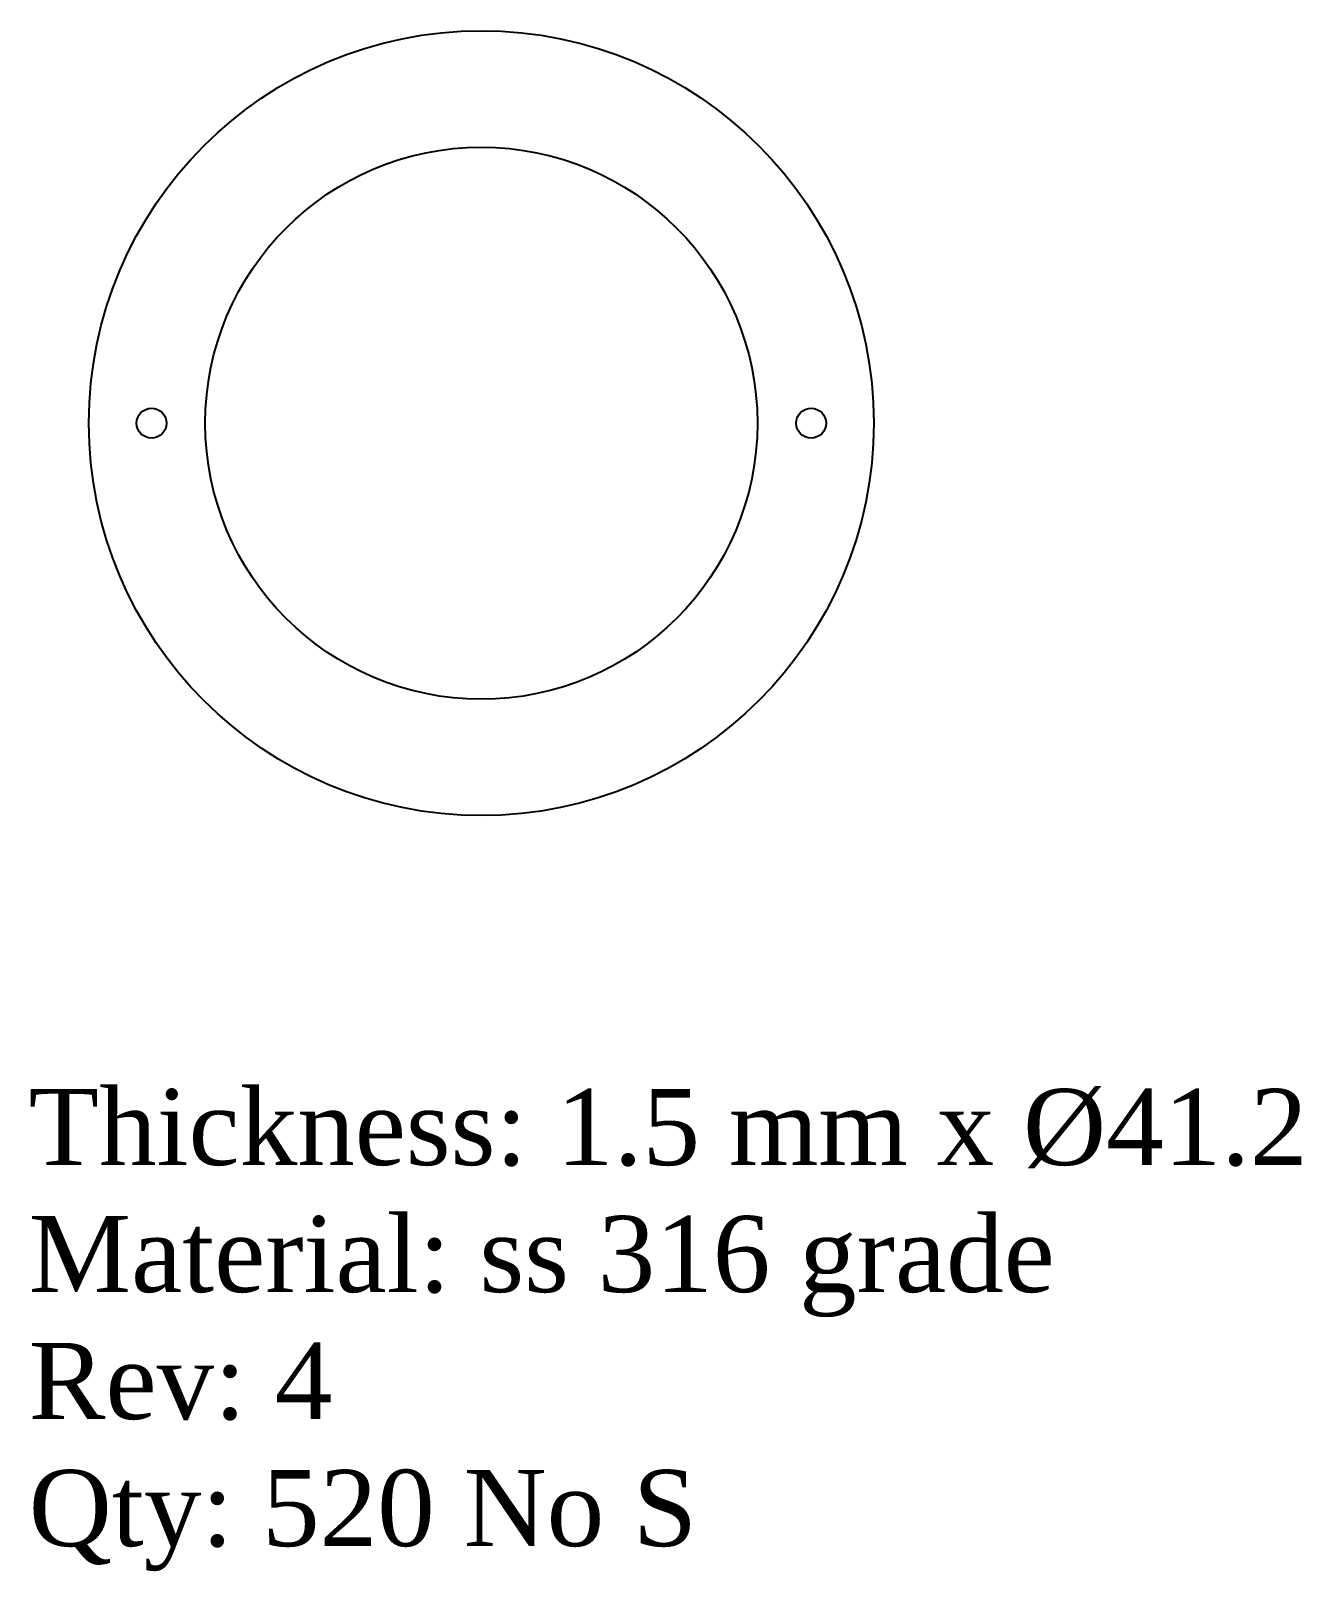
# Model space of a CAD drawing. Header units: inches. Extents: x 5416.5 to 5483.2, y 2713.1 to 2793.9.
import ezdxf

# ---------------------------------------------------------------- set-up
doc = ezdxf.new("R2010")
doc.units = ezdxf.units.IN
doc.header["$MEASUREMENT"] = 0
doc.layers.add('LaserCutting', color=3, linetype='Continuous')

msp = doc.modelspace()

# ---------------------------------------------------------------- linework, layer by layer
at = {"layer": 'LaserCutting'}
for centre, radius in [((5440.122, 2773.328), 20.6), ((5440.122, 2773.328), 14.491), ((5422.812, 2773.328), 0.785), ((5457.432, 2773.328), 0.785)]:
    msp.add_circle(centre, radius, dxfattribs=at)

# ---------------------------------------------------------------- texts
at = {"layer": 'LaserCutting', "insert": (5416.365, 2738.381), "char_height": 4, "width": 273.76665, "attachment_point": 1}
msp.add_mtext('{\\fTimes New Roman|b0|i0|c0|p18;Thickness: 1.5 mm x %%C41.2\\PMaterial: ss 316 grade\\PRev: 4\\PQty: 520 No S}', dxfattribs=at)

doc.saveas('drawing.dxf')
